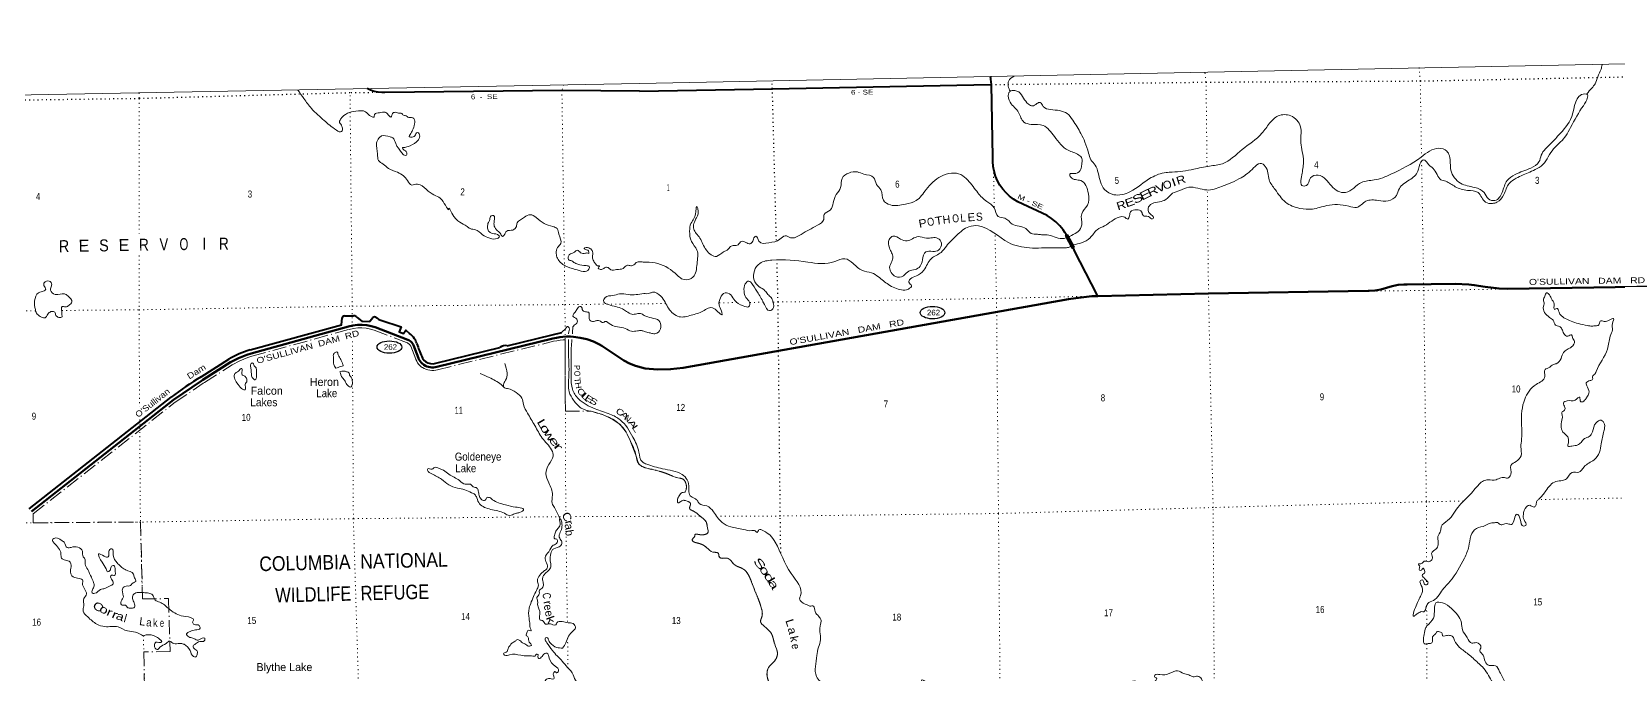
# Model space of a CAD drawing. Header units: feet. Extents: x 250644 to 505285, y -364975 to -177792.
# Drawn here: x 423415 to 463073, y -193857 to -177792 of the extents above; entities that cross this region are included whole.
import ezdxf
from ezdxf.enums import TextEntityAlignment as Align

# ---------------------------------------------------------------- set-up
doc = ezdxf.new("R2010")
doc.units = ezdxf.units.FT
doc.header["$LTSCALE"] = 70
doc.linetypes.add('DOT_DASHED', pattern=[7.7, 5, -1.2, 0.3, -1.2])
doc.linetypes.add('DOTTED', pattern=[1.5, 0.3, -1.2])
for name, color, linetype, lineweight in [('17', 7, 'Continuous', 25), ('23', 7, 'Continuous', 70), ('26', 7, 'Continuous', 40), ('39', 7, 'Continuous', 13), ('4', 7, 'Continuous', 13), ('42', 7, 'Continuous', 40), ('44', 7, 'DOT_DASHED', 13), ('6', 7, 'DOTTED', 25), ('61', 7, 'Continuous', 13), ('7', 7, 'DOTTED', 13)]:
    doc.layers.add(name, color=color, linetype=linetype, lineweight=lineweight)
doc.layers.add('27', color=7, linetype='Continuous')
doc.layers.add('41', color=7, linetype='Continuous')

msp = doc.modelspace()

# ---------------------------------------------------------------- linework, layer by layer
at = {"layer": '17'}
for centre in [(445930.82, -184815.76), (432356.31, -185676.51)]:
    msp.add_ellipse(centre, major_axis=(-309.24, 1), ratio=0.500121, dxfattribs=at)
at = {"layer": '23'}
for points in [[(438738.91, -186207.89), (438743.11, -186208.48), (439062.23, -186236.52), (439382.53, -186231.06), (439700.51, -186192.14), (449331.73, -184482.97), (449512.27, -184455.75), (449910.27, -184407.56), (450064.29, -184403.76)], [(450064.29, -184403.76), (452830.21, -184335.53), (456817.62, -184274.36), (456842.81, -184273.97), (456991.8, -184262.57), (457138.78, -184235.66), (457282.15, -184193.54), (457423.58, -184150.92), (457568.68, -184123.32), (457715.88, -184111.04), (457797.58, -184110.89), (458993.44, -184092.55), (459335.19, -184109.52), (459474.77, -184126.85), (459747.39, -184173.28), (460093.18, -184215.38), (460306.95, -184223.22), (463536.9, -184174.06), (468924.99, -184079.97), (470049.43, -184039.8)], [(423405.77, -189787.73), (426958.75, -186997.49), (427662.21, -186517.28), (427694.76, -186497.58), (428386.46, -186057.87), (428584.43, -185951.94), (428792.39, -185867.29), (428898.94, -185833.38), (431332.33, -185161.6), (431444.24, -185135.83), (431558.24, -185121.9), (431673.06, -185119.97), (431787.46, -185130.05), (431900.17, -185152.03), (431997.02, -185181.04), (432816.12, -185493.61), (432843.16, -185506.63), (432868.7, -185522.4), (432892.45, -185540.76), (432914.14, -185561.5), (432933.55, -185584.39), (432950.46, -185609.19), (432959.55, -185625.28), (433082.77, -185950.92), (433086.55, -185960.45), (433103.47, -185996.11), (433124.02, -186029.81), (433147.99, -186061.17), (433175.1, -186089.85), (433205.06, -186115.55), (433217.51, -186123.62), (433254.56, -186144.08), (433293.54, -186160.55), (433334.03, -186172.85), (433375.58, -186180.86), (433417.74, -186184.48), (433460.05, -186183.67), (433502.04, -186178.44), (433543.26, -186168.86), (436442.8, -185459.35), (436530.19, -185442.69), (436611.78, -185428.27), (436693.24, -185419.39), (436783.08, -185415.03), (436880.7, -185414.95), (436954.82, -185419.77), (437125.13, -185442.43), (437292.14, -185482.78), (437454.02, -185540.35), (437608.99, -185614.54), (437668.73, -185648.73), (438214.87, -186009.26), (438355.84, -186085.2), (438503.97, -186145.99), (438657.65, -186190.97), (438748.18, -186210.75)]]:
    msp.add_lwpolyline(points, dxfattribs=at)
at = {"layer": '26'}
for points in [[(438608.39, -179279.28), (436671.67, -179259.13), (432240.81, -179313.06), (432168.51, -179312.5), (432072.79, -179302.95), (431978.6, -179283.45), (431886.96, -179254.21), (431798.88, -179215.55)], [(438608.39, -179279.28), (441927.77, -179217.73), (447377, -179112.98), (447402, -179112.5), (447378.19, -178915.05)], [(449274.88, -182871.05), (449270.53, -182863.4), (449237.21, -182811.71), (449196.74, -182748.96), (449111.38, -182642.85), (449015.41, -182546.25), (448909.86, -182460.21), (448795.89, -182385.68), (448065.58, -182047.24), (447959.11, -181982.71), (447859.96, -181907.41), (447769.23, -181822.16), (447687.9, -181727.89), (447616.88, -181625.63), (447556.93, -181516.51), (447508.72, -181401.73), (447472.77, -181282.53), (447449.48, -181160.23), (447439.09, -181036.16), (447440.65, -180927.96), (447402, -179112.5)], [(450064.29, -184403.76), (450046.34, -184368.6), (449484.21, -183267.62), (449462.2, -183224.53), (449274.88, -182871.05)]]:
    msp.add_lwpolyline(points, dxfattribs=at)
at = {"layer": '39'}
for points in [[(462287.99, -179349.14), (462411.55, -179199.5), (462493.31, -179095.41), (462560.21, -178916.97), (462641.97, -178731.08), (462669, -178618.05)], [(430069.25, -179252.13), (430218.31, -179464), (430408.28, -179711.17), (430723.87, -180009.89), (431034.3, -180254.43), (431161.54, -180287.85), (431182.87, -180251.19), (431162.86, -180159.15), (431141.61, -180103.32), (431110.69, -180065.8), (431135.02, -179980.83), (431310.67, -179832.25), (431516.37, -179775.5), (431757.8, -179794.37), (431906.97, -179915.77), (431963.48, -179928.61), (431984.13, -179859.8), (432107.81, -179818.91), (432181.84, -179805.24), (432270.31, -179809.34), (432346.49, -179898.15), (432395.3, -179927.25), (432416.42, -179880.55), (432459.24, -179815.28), (432555.69, -179817.2), (432602.21, -179832.27), (432648.38, -179831.26), (432709.62, -179878.18), (432752.04, -179889.32), (432839.34, -179933.66), (432909.69, -179936.15), (432966.54, -179965.07), (432983.37, -180097.39), (432934.5, -180257.28), (432870.44, -180363.21), (432851.41, -180413.89), (432925.99, -180426.34), (433005.25, -180374.35), (433032.18, -180317.47), (433080.49, -180322.45), (433110.87, -180430.35), (433034.97, -180546.6), (432820.5, -180663.86), (432708.45, -180684.39), (432680.38, -180687.01), (432691.14, -180720.96), (432758.53, -180773.77), (432794.01, -180837.33), (432786.82, -180877.7), (432736.71, -180882.81), (432658.86, -180810.12), (432515.65, -180590.08), (432440.34, -180446.97), (432371.53, -180422.33), (432158.13, -180398.83), (432091.01, -180454.58), (432035.27, -180574.41), (432061.12, -180849.27), (432082.64, -181013.66), (432196.97, -181101.64), (432331.83, -181211.29), (432554.78, -181306.95), (432709.35, -181398.08), (432806.15, -181512.57), (432913.04, -181628.86), (432985.02, -181613.22), (433121.71, -181618.29), (433325.89, -181776.69), (433519.23, -181897.12), (433665.85, -181992.44), (433837.33, -182219.91), (433837.29, -182217.9), (433915.94, -182328.77), (434296.49, -182660.24), (434371.96, -182714.89), (434505.14, -182744.16), (434680.45, -182867), (434869.06, -182953.36), (435055.99, -182959.34), (435105.17, -182910.02), (435090.57, -182884.2), (434932.87, -182835.37), (434835.28, -182779.19), (434809, -182675.22), (434828.72, -182562.2), (434863.39, -182491.08), (434901.48, -182391.74), (434961.67, -182388.42), (434976.54, -182522.8), (434977.22, -182651.45), (435056.04, -182770.36)], [(447972.9, -178905.06), (447835.44, -179020.34), (447826.02, -179151.77), (447874.54, -179281.72)], [(448393.46, -180111.67), (448216.23, -180051.45), (448083.02, -179814.2), (447874.66, -179557.44), (447828.88, -179345.29), (447865.06, -179287.52), (447986.95, -179262.99), (448090.82, -179297.59), (448204.94, -179450.82), (448331.05, -179601.61), (448427.3, -179648.59), (448539.86, -179588.08), (448621.41, -179560.96), (448699.43, -179661.03), (448883.33, -179739.15), (449297.44, -179839.29), (449438.19, -180005.69), (449641.24, -180339.27), (449741.28, -180549.48), (449833.65, -180826.52), (449891.85, -180991.84), (449997.29, -181127.23), (450072.64, -181322.19), (450228.16, -181734.12), (450464.32, -181866.85), (450864.29, -181796.05), (451401.04, -181440.01), (451768.8, -181311.89), (451919.4, -181302.46), (452460.21, -181230.66), (452855.89, -181151.95), (453177.76, -181092.02), (453670.37, -180739.58), (454165.05, -180332.61), (454357.38, -180081.68), (454572.24, -179898.52), (454886.08, -179895.35), (455129.18, -180166.99), (455135.47, -180513.67), (455161.51, -180736.62), (455206, -180968.98), (455199.81, -181134.59), (455147.16, -181465.23), (455165.38, -181638.03), (455276.07, -181638.1), (455383.98, -181446.66), (455570.62, -181375.44), (455759.61, -181483.64), (456064.02, -181781.32), (456256.25, -181810.75), (456653.88, -181560.53), (456971.66, -181498.73), (457389.23, -181356.72), (458144.71, -180926.29), (458587.7, -180706.72), (458785.38, -180776.29), (458852.06, -180896.93), (458891.01, -181256.56), (459127.86, -181578.85), (459485.91, -181687.05), (459721.85, -181813.73), (459830.15, -181973.22), (459990.51, -182011.85), (460170.49, -181809.77), (460294.77, -181512.87), (460496.71, -181362.44), (460883.41, -181201.36), (461091.31, -181048.7), (461147.6, -180877.27), (461388.89, -180588.28), (461580.71, -180379.72), (461908.22, -179912.18), (462234.3, -179347.88), (462303.35, -179365.57), (462305.72, -179432.05), (462200.47, -179641.54), (461881.71, -180185.41), (461760.45, -180397.49), (461494.83, -180681.3), (461352.4, -180863.89), (461228.91, -181070), (461044.92, -181215.75), (460860.79, -181301), (460524.19, -181456.25), (460345.73, -181587.69), (460212.55, -181860.7), (460038.39, -182056.53), (459928.7, -182084.66), (459754.56, -182054.59), (459570.96, -181815.1), (459301.49, -181764.24)], [(449344.32, -182916.83), (449405.72, -182884.96), (449575.21, -182784.1), (449660.07, -182623.74), (449660.24, -182345.4), (449803.53, -182130.52), (449827.46, -181841.24), (449636.69, -181513.27), (449386.17, -181429.46), (449361.27, -181351.69), (449511.59, -181334.21), (449640.66, -181228.74), (449660.77, -181115.08), (449667.39, -180961.56), (449589.87, -180875.59), (449326, -180755.96), (448977.67, -180411.44), (448698.24, -180137.06), (448393.46, -180111.67)], [(459301.49, -181764.24), (458996.14, -181666.26), (458759.91, -181531.52), (458637.74, -181491.52), (458546.73, -181365.7), (458444.52, -181208.01), (458305.2, -181081.9), (458213.62, -180996.43), (458177.8, -181007.8), (458137.09, -181051.61), (458064.79, -181282.11), (457851.14, -181499.51), (457601.11, -181712.17), (457526.94, -181890.3), (457322.21, -182018.64), (457070.39, -182011.52), (456767.18, -182030.45), (456531.22, -182186.13), (456334.9, -182154.84), (455784.97, -182140.24), (455429.78, -182225.56), (455115.3, -182210.6), (454755.54, -182054.06), (454496.86, -181740.62), (454345.21, -181493.94), (454250.84, -181160.5), (454125.37, -181084.31), (453958.39, -181199.2), (453647.05, -181442.29), (453157.91, -181665.53), (452786.57, -181749.42), (452341.38, -181680.65), (452110.73, -181759.49), (451934.21, -181832.37), (451760.63, -181987.84), (451601.63, -182043.95), (451416.21, -182092.95), (451319.72, -182209.35), (451341.39, -182309.41), (451424.73, -182389.12), (451454.87, -182444.52), (451433.62, -182469.48), (451326.88, -182410.78), (451197.39, -182391.21), (451157.63, -182291.79), (451031.15, -182243.88), (450883.92, -182291.51), (450855.27, -182391.36), (450810.04, -182477.69), (450735.97, -182431.94), (450598.93, -182426.76), (450232.32, -182643.59), (450048.69, -182742.94), (449868.79, -182947.04), (449657.81, -183069.55), (449457.26, -183119.18)], [(438701.86, -183550.5), (438997.46, -183572.24), (439497.77, -183832.66), (439722.72, -183989.99), (439943.96, -183929.63), (440044.7, -183593.24), (440042.65, -183252.45), (439904.12, -183035.56), (439860.64, -182774.92), (439894.18, -182586.14), (439968.34, -182464.49), (440019.69, -182210.54), (440030.1, -182163.78), (440062.11, -182215.07), (440028.07, -182446.22), (439961.57, -182726.93), (440025.74, -182833.55), (440116.61, -182955.34), (440278.09, -183252.09), (440531.19, -183408.42), (440710.29, -183295.11), (440818.98, -183238.78), (440878.78, -183166.04), (440978.41, -183138.27), (441070.23, -183116.84), (441153.79, -183033.17), (441261.39, -183059.57), (441371.21, -183091.94), (441439.41, -183028.99), (441480.05, -182926.69), (441515.58, -182907.27), (441592.38, -183029.57), (441837.23, -183067.19), (442115.97, -182982.58), (442245.69, -182895.25), (442380.2, -182942.87), (442648.89, -182858.63), (443053.41, -182632.37), (443211.13, -182483.52), (443222.91, -182362.09), (443374.02, -182253.82), (443447.97, -182069.65), (443527.09, -181861.09), (443633.7, -181689.87), (443669.76, -181458.66), (443840.11, -181325.49), (444052.44, -181297.72), (444217.47, -181354.34), (444459.8, -181434.4), (444534.44, -181609.22), (444640.02, -181748.64), (444703.53, -182006.54), (444878.74, -182123.3), (445252.37, -182103.87), (445522.93, -182015.53), (445774.55, -181734.24), (446143.39, -181410.43), (446410.14, -181328.27), (446638.84, -181364.45), (446814.91, -181505.38), (447067.63, -181821.06), (447286.62, -182037.09), (447469.37, -182195.93), (447575.59, -182409.95), (447742.2, -182454.41), (447924.58, -182603.18), (448264.68, -182716.05), (448395.67, -182834.39), (448553.45, -182856.98), (448654.45, -182867.48), (448793.42, -182870.58), (448974.24, -182918.56), (449177.16, -182965.75), (449344.32, -182916.83)], [(435056.04, -182770.36), (435142.18, -182854.93), (435185.6, -182914.3), (435217.22, -182889.49), (435287.14, -182775.38), (435439.26, -182749.95), (435529.76, -182659.52), (435551.96, -182568.57), (435630.79, -182496.49), (435731.83, -182429.95), (435875.12, -182366.52), (436023.28, -182439.69), (436223.15, -182584.11), (436441.75, -182663.79), (436549.26, -182713.72), (436594.33, -182851.45), (436637.48, -183089.76), (436559.11, -183183.94), (436528.19, -183337.41), (436554.81, -183457.46), (436749.54, -183644.21), (437002.48, -183733.19), (437343.78, -183725.76), (437350.47, -183661.28), (437277.73, -183640.75), (437068.09, -183605.1), (436964.68, -183559.1), (436913.69, -183522.02), (436832.67, -183489.6), (436825.21, -183421.41), (436860.04, -183358.33), (436951.68, -183322.16), (437016.97, -183274.49), (437052.68, -183253.61), (437134.38, -183318.18), (437191.06, -183339.06), (437259.19, -183331.54), (437293.16, -183322.76), (437337.58, -183333.86), (437334.31, -183273.61), (437279.47, -183244.65), (437222.58, -183213.72), (437244.28, -183195.16), (437369.1, -183208.52), (437432.98, -183285.54), (437431.95, -183428.3), (437462.25, -183532.18), (437514.04, -183607.45), (437561.02, -183644.63), (437611.21, -183643.54), (437591.64, -183668.09), (437576.26, -183700.59), (437629.21, -183735.62), (437717.05, -183709.59), (437784.72, -183679.97), (437821.11, -183691.24), (437892.52, -183743.96), (438035.02, -183738.85), (438197.09, -183709.18), (438303.91, -183630.46), (438390.53, -183642.65), (438466.36, -183618.88), (438547.29, -183550.77), (438595.3, -183541.69), (438701.86, -183550.5)], [(449459.07, -183118.65), (449329.83, -183184.16), (449231.7, -183197.76), (448959.86, -183193.37), (448354.23, -183196.9), (447830.22, -183062.38), (447078.84, -182645.56), (446836.07, -182666.36), (446541.81, -182880.6), (446277.77, -183152.25), (446146.47, -183308.22), (445902.39, -183462.17), (445715.59, -183755.26), (445531.46, -183896.98), (445377.19, -183973.1), (445339.93, -184057.12), (445409.34, -184141.37), (445327.78, -184224.96), (445159.52, -184247.12), (444828.69, -184111.73), (444580.48, -183922.96), (444407.78, -183820.23), (444180.37, -183763.84), (443946.59, -183584.63), (443741.23, -183468.96), (443488.19, -183540.54), (442812.43, -183552.63), (441919.1, -183501.92), (441614.16, -183585.45), (441477.76, -183767.82), (441471.92, -183999.97), (441600.61, -184166.8), (441743.1, -184268.59), (441814.87, -184362.84), (441900.14, -184440.46), (441944.21, -184547.79)], [(444908.64, -183320.69), (444856.47, -183195.07), (444847.16, -182989.68), (444942.71, -182903.56), (445132.42, -182975.43), (445297.02, -183019.96), (445571.02, -182915.36), (445781.7, -182954.2), (446065.6, -182958.16), (446152.37, -183078.08), (446084.02, -183249.95), (445940.38, -183285.34), (445761.64, -183295.77), (445678.29, -183498.43), (445621.49, -183655.77), (445495.65, -183738.93), (445336, -183776.92), (445207.29, -183892.45), (445002.85, -183915.91), (444900.64, -183814.69), (444859.73, -183683.04), (444912.86, -183535.92), (444943.24, -183427.94), (444908.64, -183320.69)], [(423505.9, -184738.61), (423486.97, -184518.08), (423583.31, -184322.98), (423726.81, -184269.59), (423768.21, -184232.5), (423747.17, -184186.72), (423718.88, -184082.79), (423752.25, -184045.88), (423876.6, -184037.14), (423914.13, -184102.66), (423891.89, -184191.61), (423883.12, -184252.11), (424003.84, -184358.05), (424232.59, -184347.03), (424316, -184397.49), (424419.67, -184552.04), (424347.03, -184632.03), (424263.55, -184674.06), (424209.01, -184659.16), (424172.95, -184663.97), (424157.99, -184716.57), (424165.36, -184780.74), (424169.26, -184871.13), (424172.37, -184923.33), (424140.5, -184936.09), (424047.64, -184913.98), (424020.95, -184886.42), (423989.1, -184804.68), (423918.41, -184786.12), (423834.93, -184828.15), (423799.89, -184881.18), (423762.88, -184936.27), (423688.64, -184939.9), (423572.73, -184872.06), (423512.57, -184780.89), (423505.62, -184736.81)], [(438714.42, -184338.85), (438323.3, -184363.85), (438104, -184346.51), (437940.17, -184388.27), (437746.39, -184438.73), (437712.4, -184542.01), (437828.44, -184615.88), (438178.17, -184722.86), (438283.92, -184784.89), (438413.97, -184856.44), (438538.24, -184843.68), (438630.46, -184835.64), (438723.43, -184890.79)], [(441944.21, -184547.79), (441942.4, -184723.33), (441859.34, -184764.62), (441729.14, -184611.97), (441572.25, -184331.18), (441433.72, -184114.29), (441340.05, -184026.88), (441251.97, -184096.59), (441220.09, -184275.22), (441266.09, -184436.94), (441354.8, -184554.78), (441342.59, -184664.13), (441195, -184645.21), (440989.07, -184513.41), (440887.51, -184373.85), (440744.81, -184322.49), (440630.38, -184443.56), (440594.47, -184622.34), (440654.47, -184781.54), (440669.46, -184863.7), (440466.76, -184709.6), (440191.47, -184777.95), (439899.23, -184879.17), (439596.74, -184918.24), (439335.68, -184707.74), (439139.74, -184404.16), (438934.95, -184304.59), (438858.96, -184330.82), (438712.7, -184338.95)], [(457988.82, -192393.49), (457971.21, -192404.59), (458020.33, -192144.67), (458139.87, -191884.25), (458170.82, -191679.43), (458126.76, -191515.63), (458174.35, -191495.77), (458224.23, -191596.85), (458283.52, -191622.96), (458317.7, -191565.26), (458269.25, -191504.47), (458218.93, -191447.79), (458177.23, -191406.92), (458179.6, -191360.45), (458232.8, -191328.29), (458217.37, -191234.05), (458196.13, -191202.54), (458151.76, -191256.57), (458107.4, -191254.12), (458105.04, -191187.65), (458105.61, -191147.29), (458076.04, -191108.01), (458111.72, -191092.62), (458157.88, -191088.95), (458218.25, -191032.33), (458323.27, -191042.69), (458410.13, -190995.21), (458422.91, -190901.97), (458408.56, -190837.94), (458456.52, -190771.69), (458555.73, -190675.36), (458571.6, -190555.79), (458566.52, -190412.78), (458631.92, -190271.27), (458648.37, -190167.82), (458807.96, -190014.87), (458962.45, -189831.85), (459102.44, -189637.25), (459335.47, -189398.98), (459598.72, -189105.18), (459704.39, -189020.72), (459818.31, -188998.49), (460017.36, -188993.38), (460140.33, -188942.59), (460206.52, -188936.18), (460301.77, -188954.96), (460387.06, -188863.16), (460387, -188635.25), (460522.32, -188535.62), (460642.07, -188394.18), (460640.15, -188170.37), (460655.59, -187982.25), (460664.41, -187267.95), (460734.78, -186983.07), (461023.38, -186609.69), (461237.67, -186410.42), (461241.63, -186238.84), (461358.35, -186182.22), (461438.54, -186116.83), (461520.23, -186093.73), (461642.27, -185960.28), (461707.32, -185808.7), (461797.27, -185734.89), (461901.79, -185674.68), (461979.25, -185532.74), (461927.58, -185437.78), (461903.1, -185372.1), (461813.59, -185401.52), (461710.66, -185336.63), (461664.44, -185225.34), (461603.72, -185158.94), (461501.93, -185126.28), (461447.39, -185007.22), (461356.23, -184933.84), (461203.5, -184656.94), (461221.52, -184597.81), (461201.72, -184493.64), (461236.82, -184405.66), (461282.13, -184321.34), (461354.41, -184373.21), (461406.3, -184474.21), (461469.31, -184605.07), (461482.01, -184735.72), (461551.71, -184715.07), (461582, -184774.49), (461631.81, -184873.55), (461894.88, -185027.5), (462078.21, -185089.51)], [(436928.3, -185343.31), (436935.95, -185254.53), (436953.88, -185151.61), (437042.71, -185077.3), (437038.63, -184978.87), (436944.64, -184902.51), (436965.42, -184839.74), (437028.06, -184761.98), (437092.38, -184668.09), (437144.54, -184664.95), (437188.68, -184758.48), (437283.88, -184796.61), (437332.32, -184807.62), (437345.14, -184940.03), (437376.85, -185015.74), (437489.66, -185031.37), (437523.5, -185016.56), (437605.9, -185018.79), (437697.17, -185061.03), (437742.93, -185039.93), (437887.11, -185115.2), (438056.94, -185167.79), (438250.73, -185213.83), (438408.8, -185280.75), (438555.24, -185271.53), (438653.53, -185265.37), (438731.04, -185287.94)], [(436661.64, -185308.77), (436694.78, -185279.91), (436756.81, -185217.87), (436781.62, -185183.12), (436801.46, -185165.75), (436814.39, -185161.32)], [(436814.39, -185161.32), (436846.3, -185194.16), (436835.16, -185333.12), (436835.03, -185341.94)], [(438718.26, -184889.18), (438909.56, -184948.89), (439091.02, -185015), (439139.03, -185176.65), (439043.84, -185329.31), (438935.59, -185341.25), (438848.23, -185318.16), (438730.99, -185287.93)], [(462078.21, -185089.51), (462299.36, -185140.08), (462416.51, -185152.02), (462504.73, -185142.82), (462586.57, -185123.75), (462621.46, -185029.72), (462724.25, -185034.11), (462848.08, -185007.49), (462957.12, -184961.23), (462927.25, -185083.32), (462927.02, -185246.69), (462874.25, -185403.88), (462801.15, -185725.17), (462519.28, -186287.89), (462466.01, -186374.51), (462434.57, -186395.8), (462431.55, -186480.62), (462368.38, -186515.15), (462273.69, -186568.96), (462301.75, -186678.89), (462339.42, -186832.84), (462286.44, -186927.51), (462232.96, -187008.09), (462137.63, -187043.77), (462117.6, -186990.03), (462109.5, -186931.83), (461995.21, -187000.46), (461798.6, -187017.59), (461703.98, -187073.42), (461740.3, -187189.09), (461711.07, -187272.83), (461667.64, -187296.57), (461670.15, -187367.08), (461673.44, -187459.74), (461643.57, -187638.29), (461689.64, -187802.03), (461808.43, -187916.77), (461825.86, -188067.41), (461814.87, -188154.53), (461915.37, -188150.94), (462061.3, -188123.53), (462141.56, -188060.14), (462226.78, -187966.33), (462349.67, -187913.53), (462427.92, -187793.75), (462516.59, -187570.73), (462645.09, -187505.62), (462724.98, -187601.59), (462715.06, -187775.4), (462645.83, -188092.51), (462601.09, -188305.89), (462466.99, -188496.24), (462219.54, -188668.47), (462083.57, -188806.45), (461918.62, -188808.33), (461777.48, -188970.7), (461678.41, -189014.58), (461516.18, -189036.53), (461262.91, -189271.49), (461089.04, -189475.37), (461036.56, -189527.67), (461019.47, -189612.99), (460975.39, -189675.07), (460861.19, -189632.77), (460779.93, -189667.95), (460700.3, -189862.41), (460717.09, -189994.92), (460760.29, -190134.56), (460704.59, -190152.69), (460619.9, -189978.23), (460539.01, -189854.07), (460476.62, -189967.23), (460405.26, -190110.97), (460314.09, -190094.06), (460237.57, -190092.77), (460141.96, -190120.39), (460053.38, -190063.06), (459955.11, -190072.63), (459876.72, -190075.43), (459748.16, -190138.53), (459527.35, -190210.97), (459389.08, -190397.44), (459338.02, -190659.45), (459225.73, -190953.9), (458865.98, -191533.53), (458626.63, -191820.43), (458489.8, -191990.72), (458337.54, -192066.76), (458272.64, -192165.89), (458216.78, -192292.94), (458146.29, -192291.43)], [(436832.26, -185487.1), (436830.2, -185767.48), (436841.34, -186394.5), (436849.76, -186796.4), (436960.59, -187005.08), (437151.52, -187201.97), (437393.39, -187280.93)], [(438789.52, -188604.12), (438680.2, -188549.85), (438590.7, -188304.51), (438442.16, -187925.76), (438127.89, -187498.35), (437869.75, -187353.19), (437495.3, -187216.6), (437078.33, -186968.34), (436930.69, -186728.29), (436897.89, -186409.35), (436903.01, -185695.53), (436915.94, -185490.66)], [(431019.32, -186201.01), (430964.28, -186112.36), (430961.12, -185961.64), (430951.53, -185887.47), (430984.31, -185822.42), (431039.93, -185793.06), (431077.63, -185866.63), (431138.38, -185985.93), (431193.24, -186111.39), (431198.05, -186149.48), (431140, -186158.79), (431076.26, -186184.3), (431017.07, -186201.67)], [(428656.86, -186709.45), (428545.49, -186571.14), (428494.47, -186341.05), (428561.76, -186293.35), (428601.24, -186260.32), (428636.58, -186221.35), (428668.49, -186210.6), (428675.74, -186268.75), (428673.91, -186373.33), (428740.92, -186408.06), (428788.58, -186477.39), (428789.97, -186543.7), (428760.74, -186586.56), (428759.16, -186703.2), (428748, -186745.66), (428713.79, -186742.38), (428656.86, -186709.45)], [(428900.51, -186259.83), (428886.45, -186163.64), (428902.87, -186084.87), (428944.87, -186075.92), (428966.08, -186129.74), (429011.3, -186179.01), (429032.98, -186254.94), (429035.42, -186371.49), (429027.2, -186458.12), (429001.94, -186498.88), (428965.29, -186475.55), (428924.26, -186434.22), (428906.64, -186360.22), (428900.51, -186259.83)], [(431116.68, -186291.99), (431216.77, -186275.73), (431279.38, -186292.46), (431350.54, -186333.13), (431361.63, -186383.15), (431402.84, -186432.52), (431424.22, -186494.38), (431426.66, -186610.93), (431403.79, -186669.73), (431312.77, -186639.54), (431246.17, -186528.41), (431182.16, -186445.37), (431116.68, -186291.99)], [(434622.7, -186340.28), (434851.72, -186437.83), (435148.72, -186616.32), (435212.47, -186675.04)], [(435240.03, -186085.58), (435295.4, -186331.66), (435260.92, -186507.32), (435204.98, -186617.1), (435218.29, -186677.13), (435311.48, -186715.31), (435526.44, -186813.16), (435665.96, -186952.86), (435709.48, -187112.75), (435808.48, -187331.74), (435989.63, -187637.4), (436176.98, -187950.97), (436301.04, -188096.8), (436449.55, -188401.4), (436339.49, -188612.88), (436267.84, -188835.59), (436339.06, -189071.27), (436431.88, -189378.86), (436426.09, -189582.04), (436482.53, -189687.36), (436579.06, -189884.29), (436616.24, -189966.15)], [(437393.39, -187280.93), (437602.35, -187340.92), (437894.07, -187459.22), (438198.31, -187695.85), (438350.52, -187961.94), (438518.02, -188382.49), (438588.73, -188594.06), (438698.88, -188674.09), (438789.52, -188707.13)], [(433537.8, -188915.15), (433415.78, -188843.42), (433311.54, -188757.23), (433312.74, -188719.01), (433423.42, -188728.66), (433478.79, -188687.25), (433597.84, -188712.8), (433705.17, -188754.69), (433843.84, -188854.2), (434106.33, -189015.35), (434252.86, -189106.65), (434379.43, -189107.92), (434453.01, -189168.64), (434542.07, -189200.88), (434575.67, -189270.51), (434600.19, -189386.58), (434646.3, -189478.06), (434731.34, -189510.38), (434765.09, -189491.55), (434782.19, -189444.94), (434856.39, -189439.31), (434935.83, -189491.86), (435255.91, -189621.6), (435510.22, -189680.39), (435669.42, -189705.07), (435708.11, -189730.36), (435609.42, -189812.93), (435531.49, -189832.72), (435433.79, -189867.02), (435359.84, -189884.71), (435230.21, -189833.25), (434888.68, -189734.14), (434608.55, -189593.48), (434539.22, -189448.22), (434491.19, -189360.81), (434409.95, -189318.35), (434237.62, -189241.69), (434058.05, -189203.38), (433839.41, -189121.69), (433659.74, -188982.86), (433543.78, -188913.01)], [(438789.52, -188604.12), (439182.46, -188718.78), (439670.57, -188862.66), (439802.21, -188999.13), (439837.58, -189201.56), (439846.25, -189332.35), (439874.6, -189393.86), (439987.65, -189460.4), (440049.89, -189512.63), (440100.77, -189585.44), (440294.22, -189649.1), (440456.37, -189794.56), (440675.14, -190061.03), (440886.32, -190170.45), (441200.58, -190235.84), (441414.99, -190266.48), (441499.76, -190273.53), (441547.35, -190310.15), (441591.43, -190248.06), (441702.91, -190270.29), (441875.97, -190383.09), (442000.85, -190556.11), (442399.04, -191340.54), (442632, -191892.9), (442610.53, -191968.29), (442624.1, -192010.16), (442795.15, -192123.03), (442864.56, -192150.8), (442955.22, -192153.61), (442994.33, -192291.37), (443091.15, -192410.94), (443145.05, -192511.87), (443132.34, -192607.12), (443118.9, -192795.17), (443133.96, -192992.28), (443082.33, -193181.7), (443041.4, -193388.89), (443004.91, -193664.5), (443029.8, -193911.68), (443132.94, -194039.09), (443316.63, -194111.17), (443569.73, -194154.55), (443670.01, -194201.38), (443726.2, -194310.3), (443914.05, -194442.74), (444093.49, -194565.4), (444214.44, -194627.62), (444406.46, -194594.53), (444821.6, -194384.03), (445133.65, -194274.03), (445518.05, -194217.91), (445592.21, -194096.26), (445644.9, -194050), (445661.2, -193998.99), (445740.81, -194030.43), (445788.54, -194071.08), (445793.56, -194099.13), (445873.6, -194086.18), (445903.39, -194131.5), (445886.59, -194168.41), (445988.73, -194211.14), (446165.03, -194245.17), (446400.1, -194460.63), (446523.54, -194706.3), (446522.02, -194889.89), (446431.35, -195000.03), (446400.18, -195142.33), (446436.93, -195213.63), (446403.62, -195239.02), (446463.41, -195279.24), (446510.93, -195313.84), (446414.38, -195371.75), (446349.55, -195472.9), (446302.44, -195676.28), (446325.7, -195764.19), (446267.26, -195818.72), (446302.06, -195948.57), (446283.39, -196046.05), (446307.29, -196152.09), (446327.87, -196334.89), (446301.1, -197166.81), (446323.97, -197583.49), (446410.06, -198193.54), (446521.47, -199006.39), (446651.78, -199614.86), (446784.41, -199892.48), (446978.85, -200097.29), (447098.78, -200357.21), (447125.24, -200705.19), (447035.31, -201402.22), (447013.39, -201691.42)], [(442859.29, -195172.3), (442351.06, -195198.56), (441987.56, -195163.17), (441811.34, -195018.21), (441805.68, -194915.55), (441919.54, -194778.36), (441988.9, -194578.22), (441970.97, -194357.01), (441794.21, -193857.09), (441832.55, -193690.34), (441979.87, -193531.78), (442055.61, -193341.49), (441986.72, -193101.93), (441902.83, -192836.69), (441727.41, -192657.42), (441634.89, -192545.77), (441671.87, -192397.21), (441659.89, -192230.24), (441430.67, -191613.21), (441193.32, -191220.34), (440992.69, -191124.66), (440791.43, -190954.38), (440634.3, -190949.92), (440594.82, -190915.03), (440582.05, -190838.85), (440443.87, -190801.44), (440291.05, -190691.95), (440055.47, -190575.34), (439926.2, -190505.34), (439946.44, -190452.18), (439977.81, -190428.87), (439991.89, -190371.89), (440106.38, -190365.77), (440258.99, -190356.28), (440310.39, -190330.23), (440307.75, -190199.23), (440272.01, -190043.19), (440113.88, -189897.59), (439956.62, -189776.15), (439861.94, -189717.02), (439867.98, -189660.33), (439883.85, -189597.24), (439754.07, -189513.14), (439663.77, -189520.41), (439568.94, -189570.19), (439554.66, -189508.18), (439614.32, -189374.94), (439670.53, -189314.44), (439732.7, -189308.18), (439772.4, -189236.17), (439771.62, -189101.06), (439698.98, -188982.65), (439568.92, -188946.97), (439334.34, -188858.56), (438789.52, -188707.13)], [(436658.34, -190025.31), (436633.28, -189979.61), (436615, -189969.96), (436625.31, -190078.3), (436581.49, -190191.84), (436515.04, -190279.73), (436483.1, -190384.97), (436486.87, -190469.33), (436537.32, -190480.29), (436549, -190558.44), (436452.14, -190632.93), (436336.97, -190792.25), (436245.69, -190941), (436282.64, -191074.9), (436299.39, -191203.2), (436236.41, -191264.88), (436112.32, -191382.18), (436056.84, -191514.07), (436079.32, -191628.17), (436053.11, -191719.21), (435973.99, -191873.73), (435903.25, -192044.15), (435848.44, -192208.19), (435845.71, -192461.56), (435864.85, -192607.91), (435865.99, -192662.16), (435888.34, -192770.24), (435833.71, -192751.33), (435793.02, -192822.58), (435771.95, -192871.29), (435815.21, -192922.62), (435852.07, -193052.49), (435905.83, -193125.71), (435836.07, -193151.35), (435744.59, -193099.06), (435661.34, -193056.64), (435616.16, -193009.38), (435555.51, -192990.59), (435498.13, -193032.05), (435414.78, -193080.11), (435371.75, -193135.33), (435323.15, -193212.78), (435310.15, -193263.33), (435272.77, -193300.33), (435207.36, -193341.96), (435236.31, -193381.54), (435360.57, -193368.78), (435638.01, -193380.83), (435803.06, -193397.34), (435943.73, -193400.31), (435996.05, -193405.2), (436029.22, -193358.24), (436069.41, -193359.38), (436066.79, -193425.78), (436089.59, -193459.46), (436170.93, -193411.45), (436237.68, -193337.62), (436289.75, -193330.45), (436352.64, -193455.74), (436497.39, -193653.63), (436582.27, -193774.42), (436531, -193819.77), (436506.32, -193792.16), (436454.83, -193827.46), (436462.41, -193901.68), (436469.87, -193969.87), (436401.57, -193969.35), (436307.12, -193967.38), (436238.41, -194043.26), (436240.43, -194139.72), (436248.18, -194221.98), (436250.25, -194320.45), (436288.86, -194341.72), (436383.3, -194343.68), (436633.29, -194292), (436860.82, -194222.71), (437074.63, -194169.8), (437096, -194135.16), (437038.02, -194051.99), (436949.86, -193870.96), (436809.38, -193685.03), (436677.6, -193531.09), (436428.94, -193263.09), (436292.26, -193067.03), (436252.64, -192997.53), (436255.52, -192943.18), (436309.81, -192946.02), (436337.3, -193011.77), (436366.42, -193059.38), (436539.86, -193188.3), (436682.74, -193201.27)], [(436682.74, -193201.27), (436766.41, -193072.79), (436831.14, -192902.5), (436946.94, -192773.32), (437007.66, -192699.62), (436945.11, -192590.41), (436824.1, -192566.91), (436672.85, -192538.04), (436544.91, -192566.96), (436511.87, -192619.95), (436443.65, -192623.45), (436366.73, -192594.97), (436260.45, -192603.31), (436186.32, -192516.47), (436115.5, -192491.87), (436104.11, -192427.79), (436117.61, -192304.86), (436091.74, -192220.98), (436061.4, -192115.09), (436059.68, -192032.7), (436043.6, -191936.55), (436102.06, -191850.84), (436110.04, -191752.15), (436125.89, -191741.75), (436202.46, -191657.66), (436196.25, -191553.25), (436187.79, -191436.83), (436222.49, -191367.72), (436324.83, -191266.98), (436389.1, -191171.09), (436382.86, -191064.67), (436383, -190879.71), (436434.3, -190739.87), (436595.53, -190670.02), (436668.21, -190592.04), (436642.22, -190502.13), (436597.91, -190400.57), (436643.4, -190270.91), (436670.53, -190127.58), (436658.34, -190025.31)], [(426207.6, -192900.65), (426008.74, -192804.46), (425805.2, -192772.7), (425572.13, -192673.24), (425240.56, -192666.38), (425042.42, -192604.35), (424813.68, -192424.38), (424700.14, -192278.08), (424715.43, -192145.05), (424717.66, -191964.07), (424785.57, -191850), (424768.12, -191784.04), (424732.64, -191720.48), (424685.53, -191580.77), (424692.17, -191514.28), (424453.28, -191425), (424385.28, -191247.55), (424396.09, -191092.51), (424348.61, -191031.22), (424229.4, -190997.63), (424160.17, -190952.9), (424145.89, -190846.65), (423971.31, -190566.98), (423935.78, -190501.41), (424021.02, -190447.29), (424146.72, -190502.85), (424222.14, -190555.49), (424303.3, -190690.43), (424399.59, -190684.31), (424570.2, -190678.59), (424680.85, -190782.73), (424701.78, -190918.99), (424743.03, -190970.36), (424753.8, -191100.8), (424814.97, -191240.2), (424905.35, -191431.23), (424962.38, -191564.69), (424974.14, -191646.86), (424932.08, -191748.3), (424921.51, -191818.9), (424992.11, -191833.44), (425136.78, -191739.82), (425242.64, -191711.38), (425373.8, -191644.19), (425447.24, -191602.38), (425425.06, -191502.34), (425387.19, -191420.74), (425410.48, -191382.04), (425478.83, -191384.57), (425499.97, -191243.38), (425469.67, -191139.49), (425465.62, -191137.57), (425400.04, -191171.17), (425369.85, -191264.3), (425314.23, -191293.66), (425272.56, -191222.19), (425172.65, -191055.49), (425087.88, -190844.23), (425229.72, -190903.47), (425328.52, -190921.42), (425341.18, -190854.8), (425364.84, -190737.68), (425420.67, -190718.37), (425454.2, -190880.48), (425546.5, -191067.46), (425748.92, -191237.95), (425765.15, -191245.64), (425958.2, -191352.01), (425984.32, -191447.95), (426016.29, -191535.71), (425936.86, -191579.66), (425881.91, -191641.17), (425771.66, -191651.61), (425690.48, -191707.66), (425684.6, -191810.32), (425695.56, -191854.31), (425706.95, -191918.4), (425668.35, -191993.62), (425656.91, -192118.52), (425695.27, -192127.74), (425759.64, -192132.37), (425800.85, -192181.73), (425869.66, -192206.37), (425983.5, -192175.74), (425977.34, -192073.34), (425936.88, -191963.65), (425941.38, -191891.18), (426018.29, -191823.16), (426144.65, -191814.37), (426273.31, -191819.61), (426345.76, -191826.08)], [(426345.76, -191826.08), (426433.01, -191868.41), (426500.08, -192001.65), (426615.66, -192053.41), (426837.99, -192215.43), (427151.05, -192393.58), (427399.18, -192444.47), (427456.28, -192485.44), (427437.72, -192558.22), (427477, -192611.65), (427600.06, -192637.11), (427623.62, -192706.97), (427510.02, -192749.65), (427378.23, -192786.7), (427285.05, -192845.02), (427342.95, -192924.17), (427444.01, -192954.14), (427547.45, -193002.15), (427679.08, -192957.06), (427739.26, -192953.74), (427728.57, -193018.31), (427614.55, -193040.9), (427511.33, -193099.44), (427452.07, -193146.97), (427471.44, -193208.87), (427553.31, -193281.47), (427547.09, -193368.06), (427504.1, -193425.28), (427455.62, -193412.27), (427372.07, -193259.28), (427222.26, -193107.74), (427147.52, -193087.25), (426998.99, -193092.5), (426938.38, -193075.73), (426869.07, -193026.97), (426773.88, -193085.34), (426621.22, -193181.14), (426548.16, -193241.04), (426503.23, -193205.83), (426483.69, -193135.89), (426520.11, -193052.67), (426588.62, -193063.24), (426664.41, -193037.46), (426639.56, -193001.82), (426529.46, -192923.8), (426426.01, -192875.79), (426311.36, -192868.23), (426247.11, -192879.78), (426207.6, -192900.65)], [(458146.29, -192291.43), (458047.52, -192343.37), (457988.79, -192389.85)], [(458287.82, -192649.4), (458452, -192455.96), (458478.08, -192227.11), (458514.84, -192072.51), (458679.87, -192072.65), (458904.32, -192215.89), (459150.29, -192568.1), (459176.7, -192744.64), (459296.34, -192940.03), (459411.9, -193077.08), (459528.26, -193066.86), (459641.31, -193189.88), (459611.66, -193261.53), (459650.2, -193326.71), (459694.41, -193381.6), (459746.37, -193541.09), (459842.34, -193636.48), (460001.55, -193642.88), (460107.49, -193792.37), (460239.76, -194059.92), (460246.92, -194261.35), (460184.61, -194376.53), (460116.91, -194397.11), (460044.85, -194294.81), (459902.17, -194017.55), (459676.59, -193672.67), (459564.18, -193567.78), (459321, -193350.6), (459105.81, -193184.85), (458980.85, -193009.82), (458937.43, -192920.61), (458857.68, -192885.15), (458745.34, -192895.22), (458682.89, -192893.42), (458664.16, -192819.47), (458625.33, -192802.71), (458538.54, -192795.73), (458498.27, -192851.63), (458455.27, -192887.45), (458425.76, -192963.14), (458430.56, -193041.62), (458379.88, -193087.81), (458303.57, -193092.56), (458233.37, -193099.1), (458202.8, -193031.62), (458212.35, -192904.22), (458248.26, -192725.45), (458287.82, -192649.4)], [(449575.28, -195068.99), (449532.58, -194943.46), (449639.06, -194598.79), (449757.8, -194485.63), (449984.28, -194459.37), (450086.22, -194383.11), (450247.01, -194320.88), (450373.42, -194366.77), (450550.87, -194320.08), (450714.69, -194173.04), (451011.45, -194029.3), (451072.82, -194057.35), (451140.15, -194083.18), (451291.69, -194043.47), (451389.24, -194070.23), (451513.86, -194009.29), (451536.26, -193960.08), (451478.27, -193913.76), (451489.11, -193879.08), (451613.44, -193866.56), (451861.81, -193833.47), (452058.78, -193769.94), (452208.01, -193835.19), (452336.07, -193870.94), (452446.47, -193919.43), (452554.58, -193903.46), (452617.74, -193925.4), (452683.7, -194025.9), (452719.88, -194081.08), (452665.75, -194143.52), (452622.59, -194288.26), (452550.09, -194286.83), (452278.05, -194163.45), (452086.61, -194099.71), (451954.53, -194120.58), (451847.93, -194122.38), (451668.4, -194167.13), (451508.61, -194144.61), (451413.85, -194252.88), (451263.24, -194375.25), (451052.98, -194404.97), (450848.69, -194375.98), (450751.57, -194361.3), (450698.3, -194504.39), (450648.61, -194635.25), (450586.88, -194653.6), (450474.47, -194661.66), (450407.35, -194698.35), (450330.83, -194697.05), (450261.77, -194735.83), (450200.82, -194776.33), (450117.33, -194862.02), (449996.73, -194922.81), (449886.4, -194989.28), (449801.11, -195081.08), (449716.98, -195148.63), (449667.66, -195176.62), (449632.27, -195143.59), (449574.92, -195067.92)]]:
    msp.add_spline(points, degree=3, dxfattribs=at)
at = {"layer": '4'}
msp.add_lwpolyline([(250643.67, -181929.51), (281972.62, -181563.19), (313301.03, -181153.78), (344628.85, -180701.28), (375956.02, -180205.69), (407282.48, -179667), (438608.16, -179085.23), (469933.03, -178460.36), (501256.99, -177792.42), (505285.47, -360804.74), (473709.75, -361478.06), (442133.15, -362107.94), (410555.7, -362694.39), (378977.49, -363237.41), (347398.55, -363736.98), (315818.96, -364193.12), (284238.76, -364605.82), (252658.03, -364975.08)], close=True, dxfattribs=at)
msp.add_lwpolyline([(250643.67, -181929.51), (281972.62, -181563.19), (313301.03, -181153.78), (344628.85, -180701.28), (375956.02, -180205.69), (407282.48, -179667), (438608.16, -179085.23), (469933.03, -178460.36), (501256.99, -177792.42), (505285.47, -360804.74), (473709.75, -361478.06), (442133.15, -362107.94), (410555.7, -362694.39), (378977.49, -363237.41), (347398.55, -363736.98), (315818.96, -364193.12), (284238.76, -364605.82), (252658.03, -364975.08)], close=True, dxfattribs=at)
at = {"layer": '42'}
for p, q in [((431231.34, -184897.15), (431462.07, -184893.13)), ((435300.31, -185646.29), (436421.41, -185371.93)), ((436421.41, -185371.93), (436661.64, -185308.77)), ((427646.48, -186421.63), (428338.18, -185981.92)), ((433518.31, -186082.39), (435119.42, -185690.56)), ((423350.18, -189716.95), (426903.16, -186926.71))]:
    msp.add_line(p, q, dxfattribs=at)
for points in [[(428874.99, -185746.63), (431155.89, -185116.95), (431170.93, -184941.68)], [(431536.68, -184924.14), (431551.99, -184934.86), (431667.32, -185031.65), (431863.31, -185034.13), (431873.39, -185021), (431944.53, -184938.11)], [(432145.17, -185005.91), (432649.72, -185168.14), (432602.59, -185297.18), (432706.78, -185339.37), (432762.6, -185251.27), (432857.63, -185334.98)]]:
    msp.add_lwpolyline(points, dxfattribs=at)
for centre, radius, start, end in [((431228.72, -184956.84), 59.75, 87.48372, 165.29791), ((431467.43, -184985.53), 92.55, 42.66789, 93.31724), ((431988.96, -184997.35), 74.08, 57.53515, 126.87088), ((432289.01, -184639.29), 393.83, 228.63204, 248.57829), ((432264.56, -186042.9), 923.52, 38.59396, 50.04488), ((432540.75, -185745.8), 525.75, 16.41955, 32.04981), ((436686.91, -184401), 3833.27, 198.1831, 203.26952), ((429496.03, -187893.67), 2235.07, 106.16216, 121.14916), ((433491.98, -185776.5), 354.82, 203.03703, 228.18289), ((435252.6, -185843.04), 202.45, 76.36928, 131.13427), ((433431.19, -185780.42), 314.28, 235.99031, 286.09445), ((431891.91, -193468.73), 8227.14, 121.05101, 127.31896)]:
    msp.add_arc(centre, radius, start, end, dxfattribs=at)
at = {"layer": '44'}
msp.add_line((436754.21, -187280.97), (436746.57, -185492.63), dxfattribs=at)
for points in [[(423447.7, -189850.66), (423453.57, -189845.55), (427003.1, -187058.02), (427702.8, -186580.38), (427734.3, -186561.32), (428424.32, -186122.67), (428616.35, -186019.92), (428817.94, -185937.87), (428920.3, -185905.29), (431350.73, -185234.33), (431457.24, -185209.8), (431563.43, -185196.82), (431670.39, -185195.03), (431776.96, -185204.42), (431882.19, -185224.94), (431972.86, -185252.09), (432786.43, -185562.56), (432807.09, -185572.5), (432825.95, -185584.15), (432843.46, -185597.69), (432859.47, -185613), (432873.8, -185629.89), (432886.71, -185648.83), (432891.43, -185657.18), (433012.83, -185978.02), (433017.74, -185990.38), (433037.39, -186031.81), (433062.04, -186072.22), (433090.79, -186109.84), (433123.29, -186144.22), (433160.05, -186175.75), (433178.94, -186187.99), (433221.75, -186211.64), (433267.97, -186231.17), (433315.98, -186245.75), (433365.25, -186255.25), (433415.24, -186259.54), (433465.42, -186258.58), (433515.2, -186252.38), (433560.66, -186241.81), (436458.75, -185532.66), (436543.74, -185516.46), (436622.38, -185502.56), (436699.13, -185494.19), (436747.06, -185491.87)], [(436747.06, -185491.87), (436754.21, -187280.97), (437397.69, -187282.02), (437678.84, -187366.3), (437915.82, -187470.06), (438126.01, -187616.16), (438271.72, -187803.66), (438355.17, -187973.01), (438457.47, -188226.4), (438516.69, -188379.04), (438584.09, -188584.39), (438598.04, -188609.34), (438620.31, -188632.7), (438676.35, -188665.24), (438789.52, -188707.13)], [(423447.7, -189850.66), (423449.3, -190069.57), (426132.51, -190049.59), (426185.76, -191971.66), (426836.13, -191965.59), (426873.49, -193290.01), (426216.82, -193298.89), (426274.5, -195928.95), (426945.17, -195913.5), (426962.23, -196561.51), (427596.71, -196552.63), (427640.97, -197881.8), (436873.25, -197795.54), (436904.88, -200533.01), (439016.38, -200552.24)]]:
    msp.add_lwpolyline(points, dxfattribs=at)
msp.add_spline([(442859.29, -195172.3), (442351.06, -195198.56), (441987.56, -195163.17), (441811.34, -195018.21), (441805.68, -194915.55), (441919.54, -194778.36), (441988.9, -194578.22), (441970.97, -194357.01), (441794.21, -193857.09), (441832.55, -193690.34), (441979.87, -193531.78), (442055.61, -193341.49), (441986.72, -193101.93), (441902.83, -192836.69), (441727.41, -192657.42), (441634.89, -192545.77), (441671.87, -192397.21), (441659.89, -192230.24), (441430.67, -191613.21), (441193.32, -191220.34), (440992.69, -191124.66), (440791.43, -190954.38), (440634.3, -190949.92), (440594.82, -190915.03), (440582.05, -190838.85), (440443.87, -190801.44), (440291.05, -190691.95), (440055.47, -190575.34), (439926.2, -190505.34), (439946.44, -190452.18), (439977.81, -190428.87), (439991.89, -190371.89), (440106.38, -190365.77), (440258.99, -190356.28), (440310.39, -190330.23), (440307.75, -190199.23), (440272.01, -190043.19), (440113.88, -189897.59), (439956.62, -189776.15), (439861.94, -189717.02), (439867.98, -189660.33), (439883.85, -189597.24), (439754.07, -189513.14), (439663.77, -189520.41), (439568.94, -189570.19), (439554.66, -189508.18), (439614.32, -189374.94), (439670.53, -189314.44), (439732.7, -189308.18), (439772.4, -189236.17), (439771.62, -189101.06), (439698.98, -188982.65), (439568.92, -188946.97), (439334.34, -188858.56), (438789.52, -188707.13)], degree=3, dxfattribs=at)
at = {"layer": '6'}
for points in [[(438608.39, -179279.28), (441927.77, -179217.73), (447402, -179112.5), (452769.2, -179053.45), (458123.33, -179023.11), (463472.73, -178916.29), (468866.2, -178803.87), (469942.43, -178768.57)], [(442029.61, -183006.69), (441927.77, -179217.73), (441917.67, -179022.06)], [(438609.32, -179277.17), (436667.66, -179259.22), (431370.28, -179322.31), (426102.7, -179465.18), (420753.34, -179539.45), (415413.55, -179591.41), (410084.06, -179655.2), (409464.92, -179629.78)], [(442137.94, -190814.02), (442126.46, -189900.15), (442071.12, -184551.32), (442043.22, -183513.36)]]:
    msp.add_lwpolyline(points, dxfattribs=at)
at = {"layer": '61'}
for p, q in [((449310.64, -182860.48), (449482.99, -183174.2)), ((449337.96, -182988.1), (449338.3, -182987.91)), ((449482.99, -183174.2), (449417.25, -183210.31))]:
    msp.add_line(p, q, dxfattribs=at)
msp.add_lwpolyline([(449417.25, -183210.31), (449244.91, -182896.6), (449310.64, -182860.48)], dxfattribs=at)
msp.add_lwpolyline([(449255.77, -182899.76), (449307.47, -182871.35), (449472.12, -183171.03), (449420.41, -183199.44)], close=True, dxfattribs=at)
at = {"layer": '7'}
for p, q in [((438714.43, -184594.7), (439246.92, -184587.82)), ((440601.41, -184570.31), (441049.51, -184564.52)), ((441366.43, -184560.43), (441688.74, -184556.26)), ((438813.9, -189908), (436925.03, -189915.78)), ((440114.9, -189904.92), (438813.9, -189908)), ((442126.46, -189900.15), (440550.98, -189903.88)), ((436772.02, -190419.47), (436803.94, -192560.93)), ((458281.58, -191521.17), (458281.84, -191612.62)), ((458283.38, -192159.95), (458284.77, -192653.74)), ((436809.79, -192953.19), (436820.82, -193692.84))]:
    msp.add_line(p, q, dxfattribs=at)
for points in [[(452793.51, -181158.1), (452769.2, -179053.45), (452736.35, -178780.52)], [(458097.94, -178687.48), (458123.33, -179023.11), (458155.07, -180920.9)], [(431428.63, -185166.91), (431425.83, -184654.79), (431370.28, -179322.31), (431384.56, -179230.77)], [(436712.83, -179120.24), (436667.66, -179259.22), (436743.78, -184615.37), (436763.97, -189774.62)], [(447395.98, -178915.39), (447402, -179112.5), (447476.77, -182193.65)], [(426101.17, -179322.89), (426102.7, -179465.18), (426098.99, -182833.02)], [(458156.84, -181026.72), (458210.91, -184259.86), (458276.01, -189543.81), (458280.22, -191038.19)], [(453033.78, -207111.66), (453022.87, -205546.35), (452969.89, -200320.46), (452978.15, -195005.65), (452946.06, -189688.25), (452830.21, -184335.53), (452800.39, -181754.17)], [(447493.67, -182890.09), (447531.78, -184460.69), (447580.08, -189838.01), (447629.32, -195128.58), (447635.28, -200390.44), (447644.56, -202253.52)], [(426098.37, -183388.87), (426096.88, -184744.71), (426112.77, -187160.2)], [(441948.89, -184552.9), (442071.12, -184551.32), (447531.78, -184460.69), (452830.21, -184335.53), (458210.91, -184259.86), (463536.9, -184174.06), (468918.82, -184076.16), (470049.43, -184039.8)], [(412150.57, -184928.35), (415437.17, -184838.13), (420758.97, -184790.59), (423507, -184766.97)], [(424170.77, -184761.27), (426096.88, -184744.71), (431425.83, -184654.79), (436743.78, -184615.37), (438714.43, -184594.7)], [(431594.13, -194487.38), (431454.85, -189967.74), (431430.5, -185510.87)], [(426114.93, -187487.74), (426131.8, -190051.5), (426178.23, -191817.02)], [(459200.58, -189526.18), (458276.01, -189543.81), (452946.06, -189688.25), (447580.08, -189838.01), (442126.46, -189900.15)], [(470159.12, -189348.94), (468944.16, -189373.63), (463577.32, -189442.75), (461085.76, -189490.25)], [(436628.54, -189917.75), (431454.85, -189967.74), (426131.8, -190051.5), (420791.72, -190089.39), (415497.36, -190200.67), (410159.26, -190333.01), (407474.04, -190316.41)], [(426206.57, -192894.85), (426270.44, -195323.87), (426295.33, -200630.88), (426326.4, -205945.8), (426379.6, -211262.24)], [(458286.03, -193099.45), (458291.08, -194892.07), (458329.23, -199098.98)]]:
    msp.add_lwpolyline(points, dxfattribs=at)

# ---------------------------------------------------------------- texts
at = {"layer": '17'}
for s, rotation, width, p in [("O'SULLIVAN   DAM   RD", 0.923, 1.3, (460841.5, -184123.67)), ("O'SULLIVAN   DAM   RD", 10.063, 1.3, (442371.38, -185628.43)), ("O'SULLIVAN  DAM  RD", 15.433, 1.25, (429057.63, -186096.68))]:
    msp.add_text(s, height=150, rotation=rotation, dxfattribs=dict(at, width=width)).set_placement(p)
at = {"layer": '17', "width": 1.05}
for p in [(445956.87, -184884.07), (432382.36, -185744.82)]:
    msp.add_text('262', height=140, dxfattribs=at).set_placement(p, align=Align.CENTER)
at = {"layer": '27'}
for s, rotation, width, p in [('6 - SE', 1.101, 1.25, (443895.12, -179369.95)), ('6  -  SE', 0.697, 1.25, (434392.98, -179481.88)), ('M - SE', 335.136, 1.4, (448043.51, -181954.69))]:
    msp.add_text(s, height=120, rotation=rotation, dxfattribs=dict(at, width=width)).set_placement(p)
at = {"layer": '41'}
for s, height, rotation, width, p in [('V', 200, 23.994, 1.3, (451672.46, -181779.98)), ('O', 200, 21.615, 1.05, (451834.84, -181709.74)), ('I', 200, 19.417, 1.4, (451996.81, -181648.18)), ('R', 200, 17.651, 1.2, (452171.62, -181590.64)), ('R', 200, 17.966, 1.2, (450678.42, -182225.16)), ('E', 200, 19.653, 1.4, (450895.36, -182146.75)), ('S', 200, 25.653, 1.4, (451099.58, -182050.23)), ('E', 200, 26.653, 1.55, (451287.87, -181955.25)), ('R', 200, 26.151, 1.35, (451477.35, -181866.17)), ('T', 200, 8.55, 1.15, (446102.77, -182610.97)), ('O', 200, 6.656, 0.8, (446520.64, -182557.47)), ('L', 200, 4.961, 0.9, (446702.18, -182542)), ('E', 200, 3.687, 1.05, (446906.34, -182529.07)), ('S', 200, 3.687, 0.95, (447107.14, -182516.12)), ('P', 200, 10.306, 1.15, (445703.61, -182677.44)), ('O', 200, 10.306, 0.85, (445903.13, -182641.17)), ('R', 300, 1.376, 0.9, (424226.5, -183303.03)), ('S', 300, 0.915, 0.9, (425221.89, -183284.04)), ('R', 300, 0.915, 0.85, (426221.75, -183268.06)), ('V', 300, 0.915, 0.8, (426721.69, -183260.08)), ('O', 300, 0.915, 0.7, (427221.62, -183252.09)), ('R', 300, 0.454, 0.85, (428217.14, -183241.24)), ('P', 150, 270.316, 0.95, (436973.56, -186187.14)), ('O', 150, 270.316, 0.7, (436977.85, -186339.72)), ('T', 150, 276.475, 1.1, (436982.6, -186515.09)), ('H', 150, 280.187, 1.1, (437007.46, -186648.01)), ('O', 150, 301.615, 1.3, (437089.48, -186844.05)), ('L', 150, 315.166, 2.1, (437209.98, -186976.24)), ('E', 150, 326.263, 1.75, (437314.06, -187037.67)), ('S', 150, 332.639, 1.45, (437428.42, -187101.86)), ('L', 200, 300.71, 1.55, (436091.03, -187641.66)), ('C', 150, 329.819, 1.35, (438081.25, -187364.9)), ('A', 150, 320.809, 1.7, (438187.53, -187446.51)), ('A', 150, 308.014, 1.7, (438374.02, -187647.65)), ('o', 200, 300.793, 1.5, (436166.47, -187771.47)), ('w', 200, 300.921, 1.5, (436275.97, -187936.91)), ('e', 200, 306.343, 1.7, (436398.65, -188094.61)), ('L', 150, 303.154, 1.65, (438457.84, -187757.56)), ('r', 200, 309.641, 2, (436504.49, -188229.78)), ('C', 200, 293.529, 1.2, (436705.07, -189960.06)), ('a', 200, 280.717, 1.05, (436747.49, -190184.5)), ('r', 200, 286.367, 1.25, (436757.71, -190087.31)), ('S', 200, 308.937, 1.8, (441535.78, -191158.27)), ('o', 200, 305.485, 1.65, (441654.43, -191321.07)), ('d', 200, 302.033, 1.75, (441767.42, -191489.74)), ('a', 200, 302.033, 1.65, (441875.72, -191662.84)), ('C', 200, 273.903, 0.8, (436190.7, -191902.55)), ('C', 200, 328.479, 1.35, (425025.19, -192254.69)), ('o', 200, 332.41, 1.4, (425175.11, -192325.2)), ('r', 200, 336.341, 1.45, (425324.86, -192396.23)), ('r', 200, 336.341, 1.45, (425455.45, -192456.96)), ('a', 200, 340.272, 1.3, (425593.35, -192501.98)), ('r', 200, 282.896, 1.15, (436217.65, -192088.68)), ('e', 200, 283.881, 1.05, (436253.96, -192358.33)), ('a', 200, 355.996, 0.9, (426337.73, -192659.76)), ('k', 200, 359.926, 0.85, (426503.99, -192671.05)), ('e', 200, 359.926, 0.7, (426670.57, -192671.31)), ('k', 200, 289.881, 1.35, (436294.47, -192526.15)), ('L', 200, 288.225, 1.2, (442278.86, -192597.93)), ('a', 200, 284.773, 1.15, (442332.84, -192794.28)), ('k', 200, 281.321, 1.1, (442379.23, -192994.35)), ('e', 200, 277.869, 0.9, (442414.53, -193175.96))]:
    msp.add_text(s, height=height, rotation=rotation, dxfattribs=dict(at, width=width)).set_placement(p, align=Align.CENTER)
for s, height, rotation, p in [('H', 200, 6.656, (446292.02, -182586.49)), ('E', 300, 0.915, (424721.95, -183292.04)), ('E', 300, 0.915, (425721.83, -183276.06)), ('I', 300, 0.454, (427731.05, -183245.09)), ('N', 150, 318.567, (438264.46, -187516.13)), ('b', 200, 279.355, (436758.01, -190337.28)), ('e', 200, 281.888, (436226.16, -192202.25)), ('l', 200, 344.203, (425729.96, -192554.86)), ('L', 200, 352.065, (426167.51, -192634.79))]:
    msp.add_text(s, height=height, rotation=rotation, dxfattribs=at).set_placement(p, align=Align.CENTER)
for s, p in [('Falcon', (428887.99, -186868.18)), ('Heron', (430365.11, -186647.55)), ('Blythe Lake', (429031.7, -193776.86))]:
    msp.add_text(s, height=200, dxfattribs=at).set_placement(p)
for s, width, p in [('Lake', 0.9, (430529.23, -186929.72)), ('Lakes', 0.95, (428877.72, -187155.49)), ('Goldeneye', 0.9, (433990.25, -188514.97)), ('Lake', 0.9, (434004.4, -188805.82))]:
    msp.add_text(s, height=200, dxfattribs=dict(at, width=width)).set_placement(p)
at = {"layer": '42'}
for s, rotation, width, p in [('Dam', 32.075, 1.2, (427355.5, -186488.6)), ("O'Sullivan", 38.143, 1.15, (426075.03, -187449.72))]:
    msp.add_text(s, height=150, rotation=rotation, dxfattribs=dict(at, width=width)).set_placement(p)
at = {"layer": '44'}
for s, width, p in [('COLUMBIA  NATIONAL', 0.9, (431461.15, -191223.33)), ('WILDLIFE  REFUGE', 0.85, (431431.67, -192016.4))]:
    msp.add_text(s, height=363, rotation=1.379, dxfattribs=dict(at, width=width)).set_placement(p, align=Align.CENTER)
at = {"layer": '7'}
for s, width, p in [('4', 0.85, (455469.9, -181208.19)), ('1', 0.4, (439292.01, -181776.01)), ('6', 0.85, (444996.6, -181690.07)), ('5', 0.85, (450483.92, -181596.71)), ('3', 0.85, (460993.07, -181595.55)), ('4', 0.85, (423518.13, -182000.09)), ('3', 0.85, (428814.64, -181938.08)), ('2', 0.85, (434129.06, -181882.71)), ('10', 0.85, (460408.46, -186811.49)), ('11', 0.65, (433987.36, -187344.19)), ('12', 0.85, (439526.44, -187272.55)), ('7', 0.85, (444712.58, -187185.6)), ('8', 0.85, (450136.22, -187033.03)), ('9', 0.85, (455611.57, -187007.53)), ('9', 0.85, (423414.91, -187492.39)), ('10', 0.85, (428663.63, -187521.53)), ('14', 0.85, (434147.45, -192500.67)), ('18', 0.85, (444929.13, -192514.95)), ('17', 0.85, (450220.58, -192406.61)), ('16', 0.85, (455509.29, -192324.36)), ('15', 0.85, (460950.09, -192136.39)), ('16', 0.85, (423426.71, -192640.33)), ('15', 0.85, (428805.73, -192598.83)), ('13', 0.85, (439415.26, -192600.91))]:
    msp.add_text(s, height=175, dxfattribs=dict(at, width=width)).set_placement(p)

doc.saveas('drawing.dxf')
